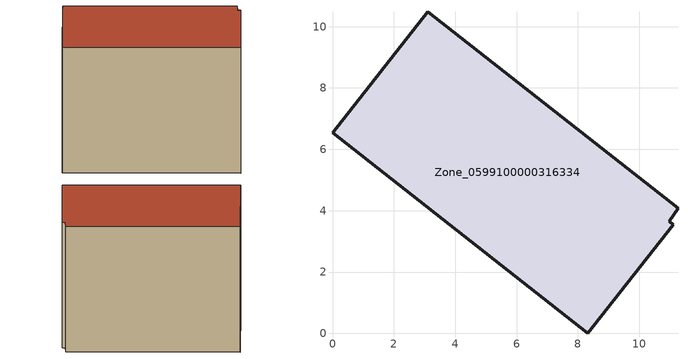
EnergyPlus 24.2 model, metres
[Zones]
Zone_0599100000316334
 floor ground (C_G): 3.11,10.49 11.26,4.08 10.97,3.66 11.1,3.54 8.32,0 0,6.54 z0.1
 wall outside (C_F): 0,6.54 8.32,0 11.1,3.54 10.97,3.66 11.26,4.08 3.11,10.49 0,6.54 z0.1:8.65
 roof outside (C_R): 11.26,4.08 3.11,10.49 0,6.54 8.32,0 11.1,3.54 10.97,3.66 z8.65
[BUILDING]
Pand.0599100000316334: North Axis=0; Terrain=City; Loads Convergence Tolerance Value=0.04; Temperature Convergence Tolerance Value=0.4; Solar Distribution=FullExterior; Maximum Number of Warmup Days=25; Minimum Number of Warmup Days=1
[Site:Location]
Rotterdam.The.Hague.AP_ZH_NLD Design_Conditions: Latitude=51.96; Longitude=4.45; Time Zone=1; Elevation=-4.5
[SITE:GROUNDTEMPERATURE:BUILDINGSURFACE]
18, 18, 18, 18, 18, 18, 18, 18, 18, 18, 18, 18
[MATERIAL] Thermal Absorptance=0.9; Solar Absorptance=0.7; Visible Absorptance=0.7
Name | Roughness | Thickness | Conductivity | Density | Specific Heat
G.TC.1975-1991 | MediumSmooth | 0.15 | 0.288461 | 540 | 1210
F.TC.1975-1991 | Rough | 0.3 | 0.230769 | 1920 | 840
R.TC.1975-1991 | MediumRough | 0.2 | 0.153846 | 1500 | 1000
[CONSTRUCTION]
C_G: G.TC.1975-1991
C_F: F.TC.1975-1991
C_R: R.TC.1975-1991
[ZONE]
Zone_0599100000316334: Type=1; Multiplier=1; Ceiling Height=Autocalculate; Volume=Autocalculate; Floor Area=autocalculate; Part of Total Floor Area=Yes
[ZONEINFILTRATION:DESIGNFLOWRATE]
Infil_Zone_0599100000316334: Zone or ZoneList or Space or SpaceList=Zone_0599100000316334; Schedule=AlwaysOn; Design Flow Rate Calculation Method=Flow/Area; Flow Rate per Floor Area=0.003; Constant Term Coefficient=1; Temperature Term Coefficient=0; Velocity Term Coefficient=0; Velocity Squared Term Coefficient=0
[HVACTEMPLATE:ZONE:IDEALLOADSAIRSYSTEM]
Zone_0599100000316334: Maximum Heating Supply Air Temperature=50; Minimum Cooling Supply Air Temperature=13; Maximum Heating Supply Air Humidity Ratio=0.0156; Minimum Cooling Supply Air Humidity Ratio=0.0077; Heating Limit=NoLimit; Cooling Limit=NoLimit; Dehumidification Control Type=ConstantSensibleHeatRatio; Cooling Sensible Heat Ratio=0.7; Dehumidification Setpoint=60; Humidification Control Type=None; Humidification Setpoint=30; Outdoor Air Method=None; Outdoor Air Flow Rate per Person=0.00944; Outdoor Air Flow Rate per Zone Floor Area=0; Outdoor Air Flow Rate per Zone=0; Demand Controlled Ventilation Type=None; Outdoor Air Economizer Type=NoEconomizer; Heat Recovery Type=None; Sensible Heat Recovery Effectiveness=0.7; Latent Heat Recovery Effectiveness=0.65
[ZONECONTROL:THERMOSTAT]
ThermostatControl_Zone_0599100000316334: Zone or ZoneList=Zone_0599100000316334; Control Type Schedule=DualSetpointControlType; Control 1=Thermostat_Zone_0599100000316334; Temperature Difference Between Cutout And Setpoint=0
[THERMOSTATSETPOINT:DUALSETPOINT]
Thermostat_Zone_0599100000316334: Heating Setpoint Temperature Schedule=HeatingSetpoint_Zone_0599100000316334; Cooling Setpoint Temperature Schedule=CoolingSetpoint_Zone_0599100000316334
[SCHEDULE:COMPACT]
HeatingSetpoint_Zone_0599100000316334: Through: 12/31, For: AllDays, Until: 24:00, 21
CoolingSetpoint_Zone_0599100000316334: Through: 12/31, For: AllDays, Until: 24:00, 24
DualSetpointControlType: Through: 12/31, For: AllDays, Until: 24:00, 4
AlwaysOn: Through: 12/31, For: AllDays, Until: 24:00, 1
